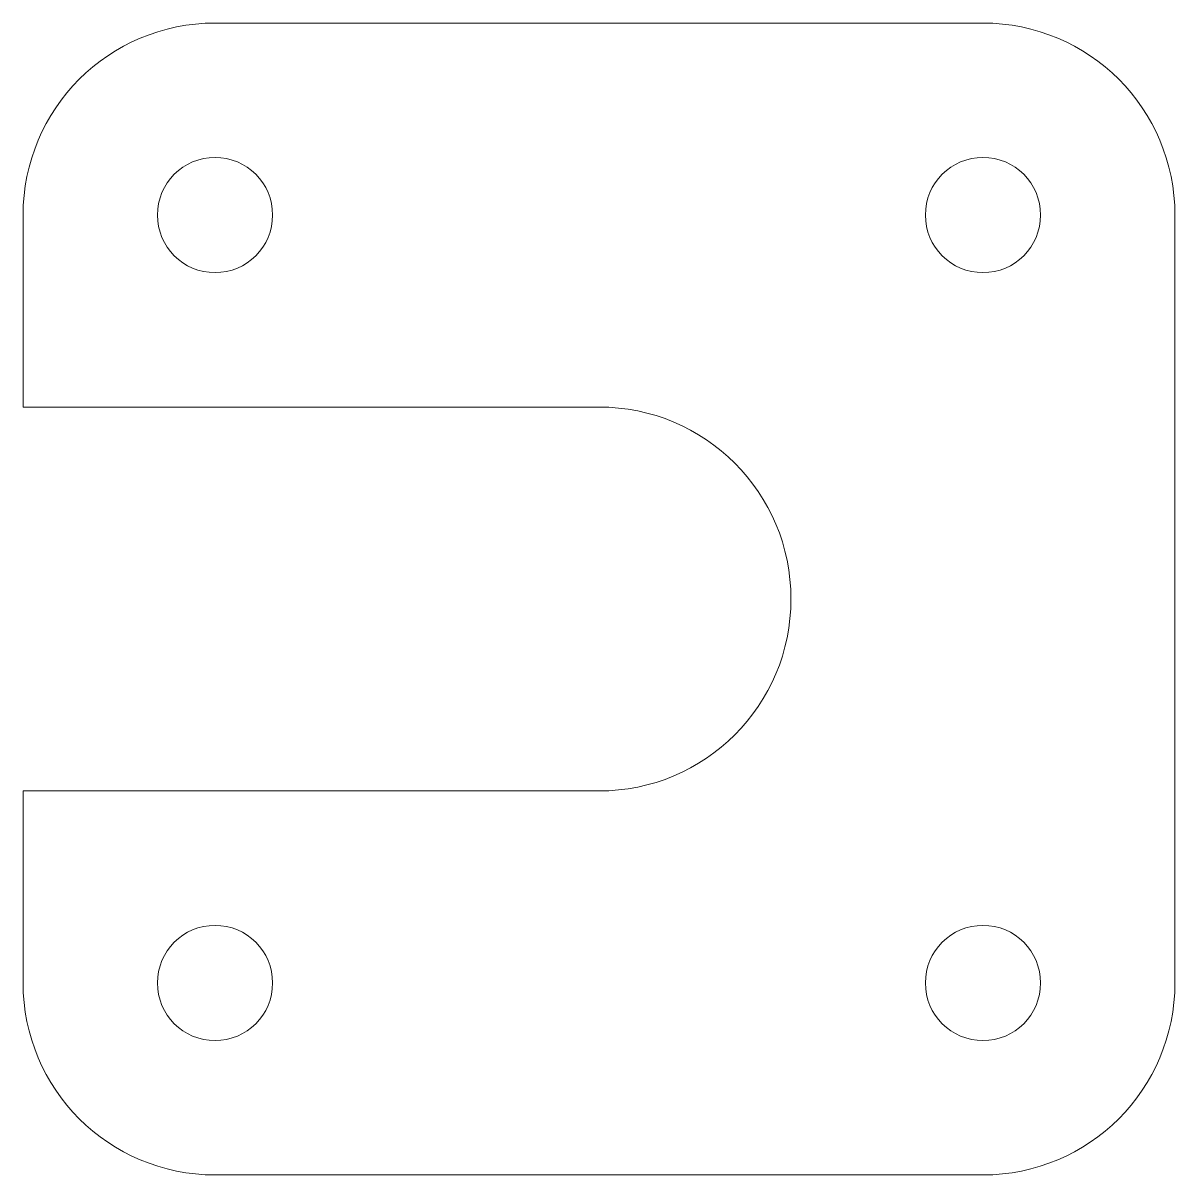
# Model space of a CAD drawing. Header units: millimetres. Extents: x -15 to 15, y -15 to 15.
import ezdxf

# ---------------------------------------------------------------- set-up
doc = ezdxf.new("R2010")
doc.units = ezdxf.units.MM
doc.layers.get('0').update_dxf_attribs({"linetype": 'CONTINUOUS', "lineweight": 0, "true_color": 0x000000})

msp = doc.modelspace()

# ---------------------------------------------------------------- linework, layer by layer
for p, q in [((-10, 15), (10, 15)), ((-15, 5), (-15, 10)), ((15, 10), (15, -10)), ((-15, 5), (0, 5)), ((0, 5), (0, 5)), ((0, -5), (-15, -5)), ((-15, -10), (-15, -5)), ((10, -15), (-10, -15))]:
    msp.add_line(p, q)
for centre in [(-10, 10), (10, 10), (-10, -10), (10, -10)]:
    msp.add_circle(centre, 1.5)
for centre, start, end in [((-10, 10), 90, 180), ((10, 10), 360, 90), ((0, 0), 270, 90), ((-10, -10), 180, 270), ((10, -10), 270, 360)]:
    msp.add_arc(centre, 5, start, end)

doc.saveas('drawing.dxf')
